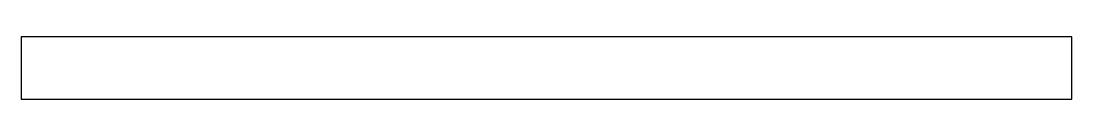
# Model space of a CAD drawing. Extents: x 33251 to 33436, y -12582 to -12571.
import ezdxf

# ---------------------------------------------------------------- set-up
doc = ezdxf.new("R2010")
doc.units = 0
doc.layers.get('0').update_dxf_attribs({"linetype": 'CONTINUOUS'})

msp = doc.modelspace()

# ---------------------------------------------------------------- linework, layer by layer
at = {"linetype": 'CONTINUOUS'}
for p, q in [((33435.98, -12571.08), (33251.05, -12571.08)), ((33251.05, -12571.08), (33251.05, -12582.08)), ((33435.98, -12582.08), (33435.98, -12571.08)), ((33251.05, -12582.08), (33435.98, -12582.08))]:
    msp.add_line(p, q, dxfattribs=at)

doc.saveas('drawing.dxf')
